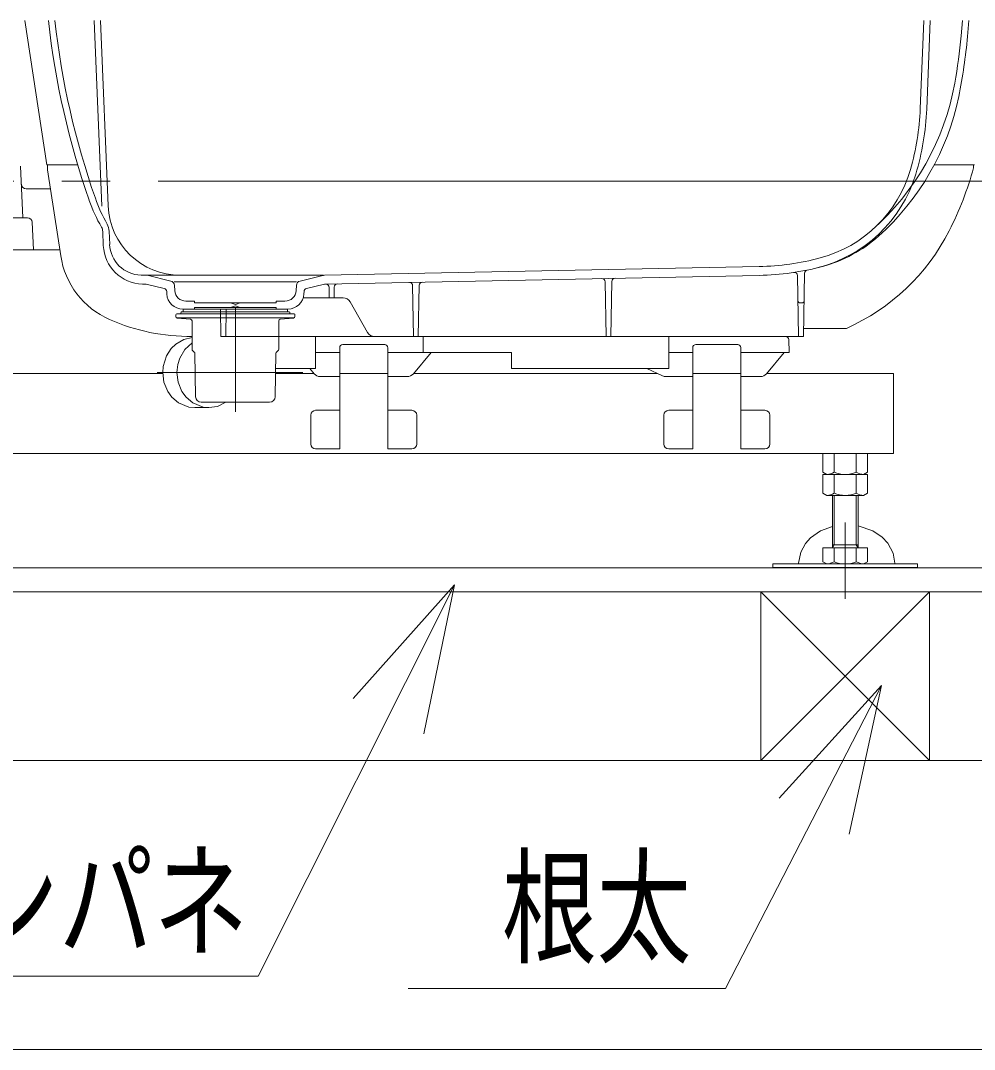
# Model space of a CAD drawing. Units: millimetres on the paper. Extents: x -305 to 305, y -152 to 152.
# Drawn here: x 36.31 to 56.13, y -10.61 to 10.76 of the extents above; entities that cross this region are included whole.
import ezdxf
from ezdxf.enums import TextEntityAlignment as Align

# ---------------------------------------------------------------- set-up
doc = ezdxf.new("R2010")
doc.units = ezdxf.units.MM
doc.linetypes.add('DASHED2', pattern=[3, 2, -1])
doc.linetypes.add('LONG_CHAIN', pattern=[21, 18, -1, 1, -1])
doc.layers.add('0-0_0', color=7, linetype='Continuous', lineweight=9)
doc.layers.add('0-1_VIEW0001', color=7, linetype='Continuous', lineweight=9)
doc.styles.add('ＭＳ ゴシック', font='')
doc.styles.get('ＭＳ ゴシック').set_extended_font_data('MS Gothic')

# ---------------------------------------------------------------- blocks, each defined once
blk = doc.blocks.new('SYM0001')
at = {"layer": '0-0_0'}
for p, q in [((0, 0), (-4.077, -8.131)), ((0, 0), (-2.101, -2.364)), ((0, 0), (-0.637, -3.097)), ((-4.077, -8.131), (-13.175, -8.131))]:
    blk.add_line(p, q, dxfattribs=at)
blk = doc.blocks.new('SYM0002')
at = {"layer": '0-0_0'}
for p, q in [((0, 0), (-3.242, -6.292)), ((0, 0), (-2.126, -2.341)), ((0, 0), (-0.671, -3.09)), ((-3.242, -6.292), (-9.832, -6.292))]:
    blk.add_line(p, q, dxfattribs=at)

msp = doc.modelspace()

# ---------------------------------------------------------------- linework, layer by layer
at = {"layer": '0-1_VIEW0001', "color": 2}
for p, q in [((36.402, 10.758), (36.859, 7.765)), ((37.5, 7.765), (36.859, 7.765)), ((36.875, 7.765), (36.875, 7.657)), ((56.126, 7.765), (55.293, 7.765)), ((56.108, 7.765), (56.108, 7.701)), ((36.875, 7.657), (37.146, 5.876)), ((53.465, 4.365), (52.578, 4.365)), ((42.442, 4.199), (42.442, 3.532)), ((44.675, 4.199), (44.675, 3.865)), ((49.775, 4.199), (49.775, 3.532)), ((46.508, 3.865), (44.675, 3.865)), ((46.508, 3.865), (46.508, 3.532)), ((42.442, 3.532), (41.608, 3.532)), ((49.775, 3.532), (46.508, 3.532))]:
    msp.add_line(p, q, dxfattribs=at)
at = {"layer": '0-1_VIEW0001'}
for p, q in [((37.842, 10.758), (37.999, 6.902)), ((37.975, 10.758), (38.132, 6.908)), ((55.075, 10.758), (55, 8.927)), ((55.208, 10.758), (55.134, 8.922)), ((55.848, 10.44), (55.875, 10.758)), ((55.981, 10.429), (56.009, 10.758)), ((36.36, 6.665), (36.313, 7.736)), ((36.429, 7.265), (36.935, 7.265)), ((36.457, 6.665), (34.924, 6.665)), ((36.581, 5.999), (36.557, 6.569)), ((38.02, 6.377), (38.032, 6.086)), ((38.153, 6.382), (38.164, 6.11)), ((34.181, 5.999), (37.128, 5.999)), ((42.627, 5.469), (51.654, 5.649)), ((38.942, 5.469), (38.817, 5.471)), ((39.432, 5.349), (38.942, 5.469)), ((38.942, 5.469), (42.608, 5.469)), ((42.118, 5.349), (42.591, 5.464)), ((42.639, 5.286), (51.657, 5.466)), ((52.475, 4.199), (52.453, 5.463)), ((52.575, 4.199), (52.598, 5.513)), ((38.911, 5.286), (38.848, 5.287)), ((39.297, 5.194), (38.925, 5.284)), ((39.35, 5.081), (39.348, 5.132)), ((42.046, 5.332), (39.504, 5.332)), ((39.514, 5.153), (39.508, 5.258)), ((42.037, 5.153), (42.042, 5.258)), ((42.2, 5.081), (42.202, 5.132)), ((42.253, 5.194), (42.625, 5.284)), ((42.725, 4.999), (42.721, 5.221)), ((42.825, 4.999), (42.829, 5.225)), ((44.475, 4.199), (44.457, 5.255)), ((44.575, 4.199), (44.594, 5.261)), ((48.475, 4.199), (48.455, 5.335)), ((48.575, 4.199), (48.595, 5.341)), ((39.925, 4.932), (39.747, 4.932)), ((39.925, 4.932), (39.925, 4.899)), ((41.625, 4.932), (41.625, 4.899)), ((41.625, 4.932), (41.804, 4.932)), ((42.185, 4.999), (43.012, 4.999)), ((43.522, 4.282), (43.157, 4.915)), ((39.659, 4.709), (40.775, 4.709)), ((40.775, 4.765), (39.683, 4.765)), ((39.692, 4.709), (39.692, 4.765)), ((39.692, 4.765), (40.775, 4.765)), ((40.775, 4.899), (39.925, 4.899)), ((40.475, 4.199), (40.465, 4.765)), ((40.575, 4.199), (40.585, 4.765)), ((40.675, 4.899), (40.775, 4.865)), ((40.675, 4.799), (40.775, 4.832)), ((40.875, 4.899), (40.775, 4.865)), ((40.775, 4.899), (41.625, 4.899)), ((40.875, 4.799), (40.775, 4.832)), ((40.775, 4.799), (41.625, 4.799)), ((40.775, 4.765), (41.867, 4.765)), ((41.858, 4.765), (40.775, 4.765)), ((41.891, 4.709), (40.775, 4.709)), ((41.625, 4.799), (41.625, 4.765)), ((41.858, 4.709), (41.858, 4.765)), ((39.539, 4.649), (39.539, 4.612)), ((39.559, 4.582), (40.775, 4.582)), ((39.569, 4.579), (39.845, 4.555)), ((39.642, 4.692), (39.642, 4.665)), ((39.875, 4.522), (39.875, 3.93)), ((40.775, 4.665), (41.995, 4.665)), ((40.775, 4.582), (41.992, 4.582)), ((41.675, 3.93), (41.675, 4.522)), ((41.981, 4.579), (41.706, 4.555)), ((41.908, 4.692), (41.908, 4.665)), ((42.012, 4.612), (42.012, 4.649)), ((52.575, 4.199), (40.475, 4.199)), ((44.675, 4.199), (42.442, 4.199)), ((49.775, 4.199), (52.204, 4.199)), ((52.275, 3.865), (52.27, 4.133)), ((39.886, 3.905), (39.921, 3.875)), ((39.932, 3.85), (39.948, 2.946)), ((41.618, 3.85), (41.602, 2.946)), ((41.664, 3.905), (41.629, 3.875)), ((42.942, 3.865), (42.442, 3.865)), ((42.942, 3.966), (42.942, 1.865)), ((43.877, 4.032), (43.008, 4.032)), ((43.942, 3.966), (43.942, 1.865)), ((43.942, 3.865), (44.942, 3.865)), ((44.472, 3.425), (44.842, 3.865)), ((50.275, 3.865), (49.775, 3.865)), ((50.275, 3.966), (50.275, 1.865)), ((50.34, 4.032), (51.209, 4.032)), ((51.275, 3.974), (51.275, 1.865)), ((51.275, 3.865), (52.275, 3.865)), ((51.805, 3.425), (52.175, 3.865)), ((39.265, 3.432), (33.936, 3.432)), ((42.405, 3.432), (41.611, 3.432)), ((42.411, 3.425), (42.321, 3.532)), ((43.942, 3.432), (42.942, 3.432)), ((49.538, 3.432), (44.478, 3.432)), ((49.647, 3.381), (49.323, 3.532)), ((51.275, 3.432), (50.275, 3.432)), ((54.442, 3.432), (51.811, 3.432)), ((54.442, 3.432), (54.442, 1.765)), ((42.942, 3.365), (42.539, 3.365)), ((43.942, 3.365), (44.344, 3.365)), ((50.275, 3.365), (49.718, 3.365)), ((51.275, 3.365), (51.678, 3.365)), ((41.485, 2.832), (40.065, 2.832)), ((41.456, 2.832), (40.775, 2.832)), ((41.456, 2.832), (41.485, 2.832)), ((40.226, 2.72), (39.93, 2.72)), ((42.342, 2.565), (42.342, 1.965)), ((42.442, 2.665), (42.942, 2.665)), ((44.442, 2.665), (43.942, 2.665)), ((44.542, 2.565), (44.542, 1.965)), ((49.675, 2.565), (49.675, 1.965)), ((49.775, 2.665), (50.275, 2.665)), ((51.775, 2.665), (51.275, 2.665)), ((51.875, 2.565), (51.875, 1.965)), ((54.442, 1.765), (33.208, 1.765)), ((42.442, 1.865), (42.942, 1.865)), ((44.442, 1.865), (43.942, 1.865)), ((49.775, 1.865), (50.275, 1.865)), ((51.775, 1.865), (51.275, 1.865)), ((52.98, 1.765), (52.98, 1.377)), ((53.211, 1.765), (53.211, 1.377)), ((53.673, 1.765), (53.673, 1.377)), ((53.904, 1.765), (53.904, 1.377)), ((52.98, 1.377), (53.058, 1.332)), ((52.98, 1.332), (52.98, 0.944)), ((52.98, 1.332), (53.904, 1.332)), ((53.825, 1.332), (53.058, 1.332)), ((53.211, 1.332), (53.211, 0.944)), ((53.673, 1.332), (53.673, 0.944)), ((53.825, 1.332), (53.904, 1.377)), ((53.904, 1.332), (53.904, 0.944)), ((53.058, 0.899), (52.98, 0.944)), ((53.058, 0.899), (53.825, 0.899)), ((53.175, 0.899), (53.175, -0.191)), ((53.212, 0.899), (53.212, -0.128)), ((53.672, -0.128), (53.672, 0.899)), ((53.708, -0.191), (53.708, 0.899)), ((53.904, 0.944), (53.825, 0.899)), ((53.904, -0.191), (52.98, -0.191)), ((52.98, -0.479), (52.98, -0.191)), ((53.708, -0.128), (53.175, -0.128)), ((53.175, -0.191), (53.212, -0.128)), ((53.211, -0.479), (53.211, -0.191)), ((53.708, -0.191), (53.672, -0.128)), ((53.673, -0.479), (53.673, -0.191)), ((53.904, -0.479), (53.904, -0.191)), ((61.192, -0.608), (24.904, -0.608)), ((51.942, -0.525), (51.942, -0.601)), ((54.942, -0.525), (51.942, -0.525)), ((54.942, -0.601), (51.942, -0.601)), ((52.98, -0.479), (53.058, -0.525)), ((53.825, -0.525), (53.058, -0.525)), ((53.825, -0.525), (53.904, -0.479)), ((54.942, -0.525), (54.942, -0.601)), ((61.192, -1.108), (24.904, -1.108)), ((51.692, -1.108), (51.692, -4.608)), ((55.192, -1.108), (55.192, -4.608)), ((0.525, -4.608), (64.692, -4.608)), ((41.192, -4.608), (37.692, -4.608)), ((57.025, -4.608), (53.525, -4.608)), ((0.525, -10.608), (64.692, -10.608))]:
    msp.add_line(p, q, dxfattribs=at)
at = {"layer": '0-1_VIEW0001', "linetype": 'LONG_CHAIN'}
for p, q in [((78.172, 7.425), (-25.749, 7.425)), ((40.775, 4.801), (40.775, 2.635)), ((39.152, 3.449), (42.173, 3.449)), ((53.442, -1.253), (53.442, 0.333)), ((51.692, -4.608), (55.192, -1.108)), ((55.192, -4.608), (51.692, -1.108))]:
    msp.add_line(p, q, dxfattribs=at)
at = {"layer": '0-1_VIEW0001', "linetype": 'DASHED2'}
msp.add_line((52.496, 4.899), (52.555, 4.899), dxfattribs=at)
at = {"layer": '0-1_VIEW0001'}
for points in [[(40.775, 4.799), (39.925, 4.799), (39.925, 4.765)], [(39.556, 4.665), (39.642, 4.665), (40.775, 4.665)], [(39.875, 4.174), (39.704, 4.133), (39.539, 4.038), (39.444, 3.945), (39.345, 3.795), (39.275, 3.573), (39.265, 3.449), (39.29, 3.251), (39.37, 3.056), (39.454, 2.94), (39.595, 2.819), (39.809, 2.732), (39.93, 2.72)], [(39.875, 4.067), (39.725, 3.928), (39.62, 3.748), (39.579, 3.619), (39.561, 3.449), (39.586, 3.251), (39.666, 3.056), (39.75, 2.94), (39.891, 2.819), (40.105, 2.732), (40.226, 2.72), (40.403, 2.747), (40.579, 2.832)], [(53.175, 0.252), (52.932, 0.161), (52.722, 0.016), (52.614, -0.103), (52.517, -0.278), (52.474, -0.512), (52.474, -0.525)], [(54.474, -0.525), (54.474, -0.512), (54.439, -0.304), (54.329, -0.097), (54.213, 0.027), (54.014, 0.161), (53.708, 0.266)]]:
    msp.add_lwpolyline(points, dxfattribs=at)
for centre, radius, start, end in [((53.59, 12.597), 16.8, 186.2825, 199.3682), ((53.59, 12.597), 16.667, 186.3329, 199.3682), ((45.22, 11.35), 10.667, 349.783, 355.1053), ((45.22, 11.35), 10.8, 348.4309, 355.1053), ((50.469, 10.404), 5.333, 311.437, 349.783), ((50.576, 10.254), 5.333, 311.8845, 348.4309), ((49.672, 9.144), 5.333, 343.9199, 357.6732), ((49.672, 9.144), 5.467, 343.2759, 357.6732), ((52.177, 8.391), 2.85, 283.6755, 343.2759), ((52.234, 8.405), 2.667, 284.9249, 343.9199), ((36.429, 7.365), 0.1, 182.5, 270), ((41.011, 8.175), 3.333, 199.3682, 209.5075), ((41.011, 8.175), 3.467, 199.3682, 209.5075), ((39.631, 6.969), 1.5, 182.3268, 270), ((36.457, 6.565), 0.1, 2.428, 90), ((37.82, 6.369), 0.2, 2.3268, 29.5075), ((37.82, 6.369), 0.333, 2.3268, 29.5075), ((52.234, 8.405), 2.85, 284.9249, 311.8845), ((38.864, 6.12), 0.833, 182.3268, 268.8542), ((38.83, 6.138), 0.667, 182.3268, 268.8542), ((51.547, 10.982), 5.333, 271.1458, 284.9249), ((51.547, 10.982), 5.517, 271.1458, 284.9249), ((52.665, 5.511), 0.0667, 101.5473, 179), ((39.408, 5.252), 0.1, 3, 76.3408), ((42.142, 5.252), 0.1, 103.6592, 177), ((42.63, 5.302), 0.167, 91.1458, 103.6592), ((48.389, 5.334), 0.0667, 1, 91.1458), ((48.662, 5.34), 0.0667, 91.1458, 179), ((52.386, 5.462), 0.0667, 1, 98.6459), ((38.909, 5.219), 0.0667, 76.3408, 88.8542), ((39.281, 5.129), 0.0667, 3, 76.3408), ((39.747, 5.165), 0.233, 183, 270), ((41.804, 5.165), 0.233, 270, 357), ((42.269, 5.129), 0.0667, 103.6592, 177), ((42.641, 5.219), 0.0667, 91.1458, 103.6592), ((42.655, 5.219), 0.0667, 1, 91.1458), ((42.896, 5.224), 0.0667, 91.1458, 179), ((44.39, 5.254), 0.0667, 1, 91.1458), ((44.66, 5.26), 0.0667, 91.1458, 179), ((39.683, 5.099), 0.333, 183, 270), ((41.867, 5.099), 0.333, 270, 357), ((43.012, 4.832), 0.167, 30, 90), ((39.659, 4.692), 0.0167, 90, 180), ((41.891, 4.692), 0.0167, 0, 90), ((39.556, 4.649), 0.0167, 90, 180), ((39.572, 4.612), 0.0333, 180, 265), ((39.842, 4.522), 0.0333, 0, 85), ((41.708, 4.522), 0.0333, 95, 180), ((41.978, 4.612), 0.0333, 275, 0), ((41.995, 4.649), 0.0167, 0, 90), ((43.667, 4.365), 0.167, 210, 270), ((52.204, 4.132), 0.0667, 1, 90), ((39.908, 3.93), 0.0333, 180, 228.7246), ((39.899, 3.85), 0.0333, 1, 48.7246), ((41.651, 3.85), 0.0333, 131.2754, 179), ((41.642, 3.93), 0.0333, 311.2754, 0), ((43.008, 3.965), 0.0667, 90, 179.5), ((43.876, 3.965), 0.0667, 0.5, 90), ((50.341, 3.965), 0.0667, 90, 179.5), ((51.209, 3.965), 0.0667, 0.5, 90), ((42.539, 3.532), 0.167, 220, 270), ((44.344, 3.532), 0.167, 270, 320), ((51.678, 3.532), 0.167, 270, 320), ((49.718, 3.532), 0.167, 245, 270), ((40.065, 2.949), 0.117, 181, 270), ((41.485, 2.949), 0.117, 270, 359), ((42.442, 2.565), 0.1, 90, 180), ((44.442, 2.565), 0.1, 0, 90), ((49.775, 2.565), 0.1, 90, 180), ((51.775, 2.565), 0.1, 0, 90), ((42.442, 1.965), 0.1, 180, 270), ((44.442, 1.965), 0.1, 270, 0), ((49.775, 1.965), 0.1, 180, 270), ((51.775, 1.965), 0.1, 270, 0), ((53.052, 1.632), 0.3, 271.2052, 301.9385), ((53.442, 1.943), 0.611, 247.7809, 292.2191), ((53.831, 1.632), 0.3, 238.0615, 268.7948), ((53.052, 1.198), 0.3, 271.2052, 301.9385), ((53.442, 1.509), 0.611, 247.7809, 292.2191), ((53.831, 1.198), 0.3, 238.0615, 268.7948), ((53.052, -0.225), 0.3, 271.2052, 301.9385), ((53.442, 0.086), 0.611, 247.7809, 292.2191), ((53.831, -0.225), 0.3, 238.0615, 268.7948)]:
    msp.add_arc(centre, radius, start, end, dxfattribs=at)
at = {"layer": '0-1_VIEW0001', "color": 2}
for centre, radius, start, end in [((49.407, 9.542), 6.95, 333.0602, 344.6436), ((51.68, 8.387), 4.4, 293.939, 333.0602), ((38.86, 6.137), 1.733, 188.6653, 246.304), ((39.838, 8.365), 4.167, 246.304, 270.511)]:
    msp.add_arc(centre, radius, start, end, dxfattribs=at)
at = {"layer": '0-1_VIEW0001', "linetype": 'DASHED2'}
for centre, start, end in [((52.496, 4.932), 181, 270), ((52.555, 4.932), 270, 359)]:
    msp.add_arc(centre, 0.0333, start, end, dxfattribs=at)

# ---------------------------------------------------------------- block references
at = {"layer": '0-1_VIEW0001'}
for name, p in [('SYM0001', (45.325, -0.957)), ('SYM0002', (54.194, -3.048))]:
    msp.add_blockref(name, p, dxfattribs=at)

# ---------------------------------------------------------------- texts
at = {"layer": '0-1_VIEW0001', "style": 'ＭＳ ゴシック', "width": 0.75}
for s, p in [('コンパネ', (33.177, -9.066)), ('根太', (46.313, -9.188))]:
    msp.add_text(s, height=1.921, dxfattribs=at).set_placement(p, align=Align.BOTTOM_LEFT)

doc.saveas('drawing.dxf')
